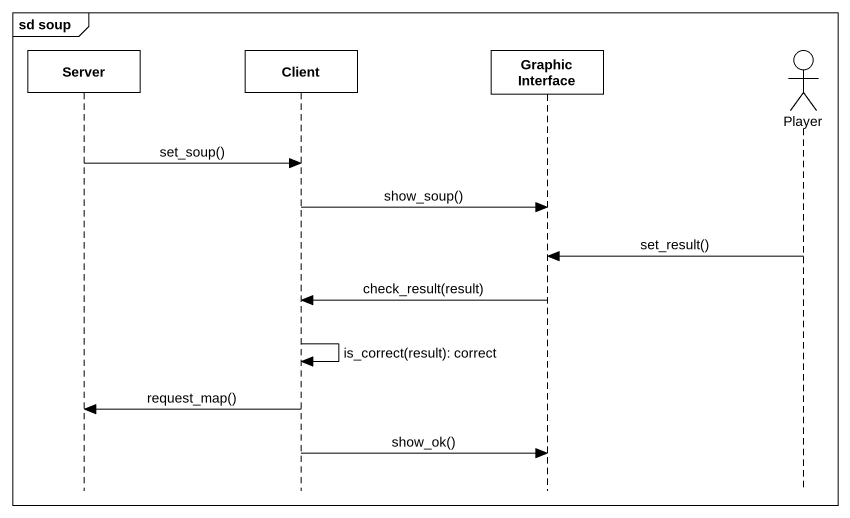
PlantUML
@startuml
mainframe sd soup
hide footbox
participant Server
participant Client
participant "Graphic Interface" as Graphic_Interface
actor Player

Server -> Client : set_soup()
Client -> Graphic_Interface : show_soup()
Player -> Graphic_Interface : set_result()
Graphic_Interface -> Client : check_result(result)
Client -> Client : is_correct(result): correct
Client -> Server : request_map()
Client -> Graphic_Interface : show_ok()
@enduml
